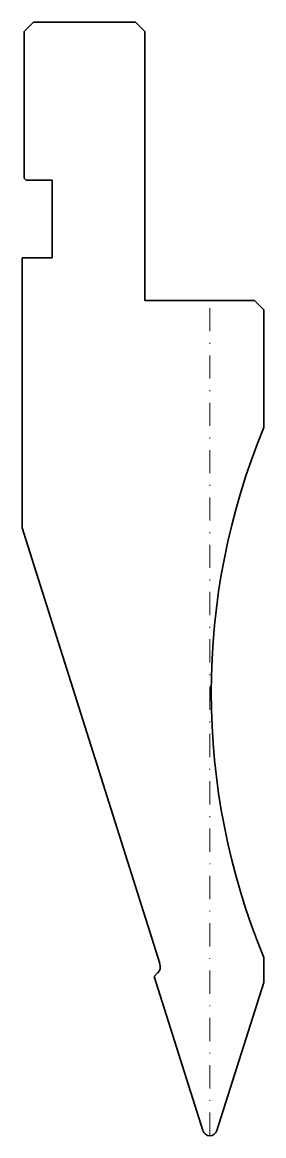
# Model space of a CAD drawing. Header units: millimetres. Extents: x -20 to 6, y 0 to 120.
import ezdxf

# ---------------------------------------------------------------- set-up
doc = ezdxf.new("R2010")
doc.units = ezdxf.units.MM
doc.header["$LTSCALE"] = 5
doc.linetypes.add('AUSGEZOGEN', pattern=[0])
doc.linetypes.add('DASHDOT', pattern=[1, 0.5, -0.25, 0, -0.25])
doc.layers.add('2', color=7, linetype='Continuous')

msp = doc.modelspace()

# ---------------------------------------------------------------- linework, layer by layer
at = {"layer": '2', "color": 7, "linetype": 'AUSGEZOGEN', "lineweight": 35}
for p, q in [((-20, 119), (-19, 120)), ((-19, 120), (-8, 120)), ((-8, 120), (-7, 119)), ((-20, 103.2), (-20, 119)), ((-7, 119), (-7, 90)), ((-19.8, 103), (-20, 103.2)), ((-17, 103), (-19.8, 103)), ((-17, 94.6), (-17, 103)), ((-20.2, 65.53), (-20.2, 94.6)), ((-20.2, 94.6), (-17, 94.6)), ((-7, 90), (4.8, 90)), ((4.8, 90), (5.8, 89)), ((5.8, 89), (5.8, 76.31)), ((-5.39, 18.55), (-20.2, 65.53)), ((5.8, 19.21), (5.8, 16.53)), ((-6, 17.17), (-5.63, 17.54)), ((-0.76, 0.56), (-6, 17.17)), ((5.8, 16.53), (0.76, 0.56))]:
    msp.add_line(p, q, dxfattribs=at)
at = {"layer": '2', "color": 7, "linetype": 'DASHDOT', "lineweight": 18}
msp.add_line((0, 0), (0, 90), dxfattribs=at)
at = {"layer": '2', "color": 7, "linetype": 'AUSGEZOGEN', "lineweight": 35}
for centre, radius, start, end in [((75.15, 47.76), 75, 157.6241, 202.3759), ((-6.34, 18.24), 1, 315, 17.5), ((0, 0.8), 0.8, 197.5, 342.5)]:
    msp.add_arc(centre, radius, start, end, dxfattribs=at)

doc.saveas('drawing.dxf')
